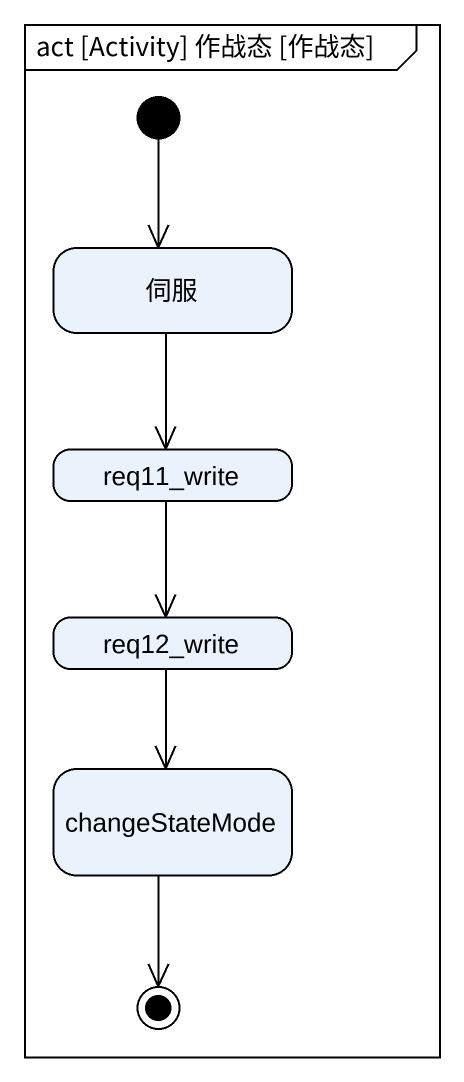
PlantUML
@startuml
mainframe act [Activity] 作战态 [作战态]
hide empty description
state 伺服
state req11_write
state req12_write
state changeStateMode
[*] --> 伺服
伺服 --> req11_write
req11_write --> req12_write
req12_write --> changeStateMode
changeStateMode --> [*]
@enduml
